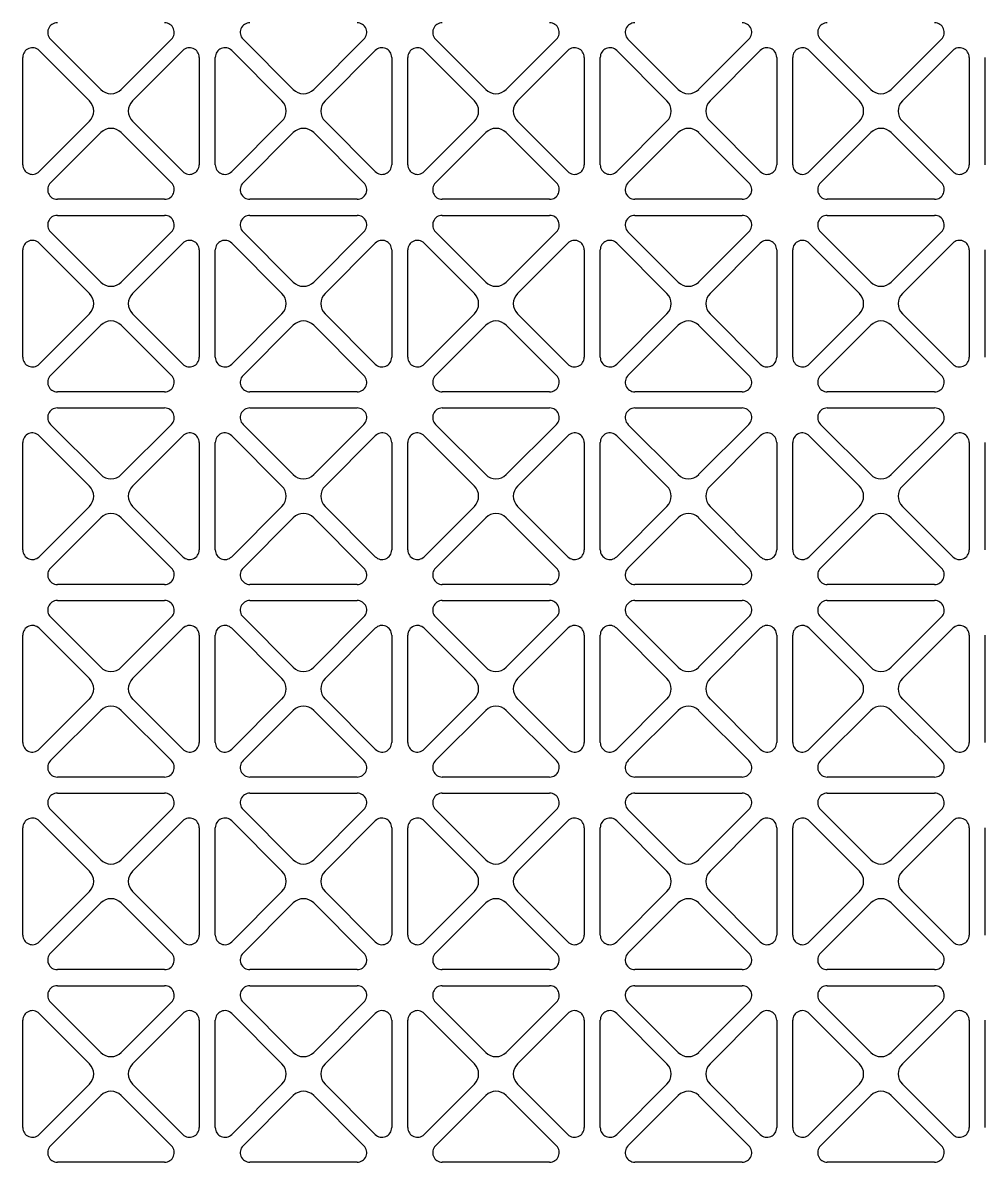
# Model space of a CAD drawing. Header units: millimetres. Extents: x 0 to 87554, y -20854 to 20404.
# Drawn here: x 49177.5 to 49297.5, y -3598.7 to -3456.7 of the extents above; entities that cross this region are included whole.
import ezdxf

# ---------------------------------------------------------------- set-up
doc = ezdxf.new("R2010")
doc.units = ezdxf.units.MM
doc.layers.get('0').update_dxf_attribs({"lineweight": 15})
doc.layers.add('WANGKONG_0', color=7, linetype='Continuous')

# ---------------------------------------------------------------- blocks, each defined once
blk = doc.blocks.new('e4tggg')
at = {"layer": 'WANGKONG_0', "color": 87, "linetype": 'Continuous'}
for p, q in [((40.04, 180.49), (33.77, 186.75)), ((48.85, 186.75), (42.58, 180.49)), ((64.04, 180.49), (57.77, 186.75)), ((72.85, 186.75), (66.58, 180.49)), ((88.04, 180.49), (81.77, 186.75)), ((96.85, 186.75), (90.58, 180.49)), ((112.04, 180.49), (105.77, 186.75)), ((120.85, 186.75), (114.58, 180.49)), ((136.04, 180.49), (129.77, 186.75)), ((144.85, 186.75), (138.58, 180.49)), ((32.36, 185.34), (38.62, 179.07)), ((44, 179.07), (50.26, 185.34)), ((56.36, 185.34), (62.62, 179.07)), ((68, 179.07), (74.26, 185.34)), ((80.36, 185.34), (86.62, 179.07)), ((92, 179.07), (98.26, 185.34)), ((104.36, 185.34), (110.62, 179.07)), ((116, 179.07), (122.26, 185.34)), ((128.36, 185.34), (134.62, 179.07)), ((140, 179.07), (146.26, 185.34)), ((30.31, 171.11), (30.31, 184.49)), ((52.31, 184.49), (52.31, 171.11)), ((54.31, 171.11), (54.31, 184.49)), ((76.31, 184.49), (76.31, 171.11)), ((78.31, 171.11), (78.31, 184.49)), ((100.31, 184.49), (100.31, 171.11)), ((102.31, 171.11), (102.31, 184.49)), ((124.31, 184.49), (124.31, 171.11)), ((126.31, 171.11), (126.31, 184.49)), ((148.31, 184.49), (148.31, 171.11)), ((150.31, 171.11), (150.31, 184.49)), ((38.62, 176.53), (32.36, 170.26)), ((50.26, 170.26), (44, 176.53)), ((62.62, 176.53), (56.36, 170.26)), ((74.26, 170.26), (68, 176.53)), ((86.62, 176.53), (80.36, 170.26)), ((98.26, 170.26), (92, 176.53)), ((110.62, 176.53), (104.36, 170.26)), ((122.26, 170.26), (116, 176.53)), ((134.62, 176.53), (128.36, 170.26)), ((146.26, 170.26), (140, 176.53)), ((33.77, 168.85), (40.04, 175.11)), ((42.58, 175.11), (48.85, 168.85)), ((57.77, 168.85), (64.04, 175.11)), ((66.58, 175.11), (72.85, 168.85)), ((81.77, 168.85), (88.04, 175.11)), ((90.58, 175.11), (96.85, 168.85)), ((105.77, 168.85), (112.04, 175.11)), ((114.58, 175.11), (120.85, 168.85)), ((129.77, 168.85), (136.04, 175.11)), ((138.58, 175.11), (144.85, 168.85)), ((48, 166.8), (34.62, 166.8)), ((72, 166.8), (58.62, 166.8)), ((96, 166.8), (82.62, 166.8)), ((120, 166.8), (106.62, 166.8)), ((144, 166.8), (130.62, 166.8)), ((34.62, 164.8), (48, 164.8)), ((58.62, 164.8), (72, 164.8)), ((82.62, 164.8), (96, 164.8)), ((106.62, 164.8), (120, 164.8)), ((130.62, 164.8), (144, 164.8)), ((40.04, 156.49), (33.77, 162.75)), ((48.85, 162.75), (42.58, 156.49)), ((64.04, 156.49), (57.77, 162.75)), ((72.85, 162.75), (66.58, 156.49)), ((88.04, 156.49), (81.77, 162.75)), ((96.85, 162.75), (90.58, 156.49)), ((112.04, 156.49), (105.77, 162.75)), ((120.85, 162.75), (114.58, 156.49)), ((136.04, 156.49), (129.77, 162.75)), ((144.85, 162.75), (138.58, 156.49)), ((30.31, 147.11), (30.31, 160.49)), ((32.36, 161.34), (38.62, 155.07)), ((44, 155.07), (50.26, 161.34)), ((52.31, 160.49), (52.31, 147.11)), ((54.31, 147.11), (54.31, 160.49)), ((56.36, 161.34), (62.62, 155.07)), ((68, 155.07), (74.26, 161.34)), ((76.31, 160.49), (76.31, 147.11)), ((78.31, 147.11), (78.31, 160.49)), ((80.36, 161.34), (86.62, 155.07)), ((92, 155.07), (98.26, 161.34)), ((100.31, 160.49), (100.31, 147.11)), ((102.31, 147.11), (102.31, 160.49)), ((104.36, 161.34), (110.62, 155.07)), ((116, 155.07), (122.26, 161.34)), ((124.31, 160.49), (124.31, 147.11)), ((126.31, 147.11), (126.31, 160.49)), ((128.36, 161.34), (134.62, 155.07)), ((140, 155.07), (146.26, 161.34)), ((148.31, 160.49), (148.31, 147.11)), ((150.31, 147.11), (150.31, 160.49)), ((38.62, 152.53), (32.36, 146.26)), ((50.26, 146.26), (44, 152.53)), ((62.62, 152.53), (56.36, 146.26)), ((74.26, 146.26), (68, 152.53)), ((86.62, 152.53), (80.36, 146.26)), ((98.26, 146.26), (92, 152.53)), ((110.62, 152.53), (104.36, 146.26)), ((122.26, 146.26), (116, 152.53)), ((134.62, 152.53), (128.36, 146.26)), ((146.26, 146.26), (140, 152.53)), ((33.77, 144.85), (40.04, 151.11)), ((42.58, 151.11), (48.85, 144.85)), ((57.77, 144.85), (64.04, 151.11)), ((66.58, 151.11), (72.85, 144.85)), ((81.77, 144.85), (88.04, 151.11)), ((90.58, 151.11), (96.85, 144.85)), ((105.77, 144.85), (112.04, 151.11)), ((114.58, 151.11), (120.85, 144.85)), ((129.77, 144.85), (136.04, 151.11)), ((138.58, 151.11), (144.85, 144.85)), ((48, 142.8), (34.62, 142.8)), ((72, 142.8), (58.62, 142.8)), ((96, 142.8), (82.62, 142.8)), ((120, 142.8), (106.62, 142.8)), ((144, 142.8), (130.62, 142.8)), ((34.62, 140.8), (48, 140.8)), ((58.62, 140.8), (72, 140.8)), ((82.62, 140.8), (96, 140.8)), ((106.62, 140.8), (120, 140.8)), ((130.62, 140.8), (144, 140.8)), ((40.04, 132.49), (33.77, 138.75)), ((48.85, 138.75), (42.58, 132.49)), ((64.04, 132.49), (57.77, 138.75)), ((72.85, 138.75), (66.58, 132.49)), ((88.04, 132.49), (81.77, 138.75)), ((96.85, 138.75), (90.58, 132.49)), ((112.04, 132.49), (105.77, 138.75)), ((120.85, 138.75), (114.58, 132.49)), ((136.04, 132.49), (129.77, 138.75)), ((144.85, 138.75), (138.58, 132.49)), ((30.31, 123.11), (30.31, 136.49)), ((32.36, 137.34), (38.62, 131.07)), ((44, 131.07), (50.26, 137.34)), ((52.31, 136.49), (52.31, 123.11)), ((54.31, 123.11), (54.31, 136.49)), ((56.36, 137.34), (62.62, 131.07)), ((68, 131.07), (74.26, 137.34)), ((76.31, 136.49), (76.31, 123.11)), ((78.31, 123.11), (78.31, 136.49)), ((80.36, 137.34), (86.62, 131.07)), ((92, 131.07), (98.26, 137.34)), ((100.31, 136.49), (100.31, 123.11)), ((102.31, 123.11), (102.31, 136.49)), ((104.36, 137.34), (110.62, 131.07)), ((116, 131.07), (122.26, 137.34)), ((124.31, 136.49), (124.31, 123.11)), ((126.31, 123.11), (126.31, 136.49)), ((128.36, 137.34), (134.62, 131.07)), ((140, 131.07), (146.26, 137.34)), ((148.31, 136.49), (148.31, 123.11)), ((150.31, 123.11), (150.31, 136.49)), ((38.62, 128.53), (32.36, 122.26)), ((50.26, 122.26), (44, 128.53)), ((62.62, 128.53), (56.36, 122.26)), ((74.26, 122.26), (68, 128.53)), ((86.62, 128.53), (80.36, 122.26)), ((98.26, 122.26), (92, 128.53)), ((110.62, 128.53), (104.36, 122.26)), ((122.26, 122.26), (116, 128.53)), ((134.62, 128.53), (128.36, 122.26)), ((146.26, 122.26), (140, 128.53)), ((33.77, 120.85), (40.04, 127.11)), ((42.58, 127.11), (48.85, 120.85)), ((57.77, 120.85), (64.04, 127.11)), ((66.58, 127.11), (72.85, 120.85)), ((81.77, 120.85), (88.04, 127.11)), ((90.58, 127.11), (96.85, 120.85)), ((105.77, 120.85), (112.04, 127.11)), ((114.58, 127.11), (120.85, 120.85)), ((129.77, 120.85), (136.04, 127.11)), ((138.58, 127.11), (144.85, 120.85)), ((48, 118.8), (34.62, 118.8)), ((72, 118.8), (58.62, 118.8)), ((96, 118.8), (82.62, 118.8)), ((120, 118.8), (106.62, 118.8)), ((144, 118.8), (130.62, 118.8)), ((34.62, 116.8), (48, 116.8)), ((58.62, 116.8), (72, 116.8)), ((82.62, 116.8), (96, 116.8)), ((106.62, 116.8), (120, 116.8)), ((130.62, 116.8), (144, 116.8)), ((40.04, 108.49), (33.77, 114.75)), ((48.85, 114.75), (42.58, 108.49)), ((64.04, 108.49), (57.77, 114.75)), ((72.85, 114.75), (66.58, 108.49)), ((88.04, 108.49), (81.77, 114.75)), ((96.85, 114.75), (90.58, 108.49)), ((112.04, 108.49), (105.77, 114.75)), ((120.85, 114.75), (114.58, 108.49)), ((136.04, 108.49), (129.77, 114.75)), ((144.85, 114.75), (138.58, 108.49)), ((30.31, 99.11), (30.31, 112.49)), ((32.36, 113.34), (38.62, 107.07)), ((44, 107.07), (50.26, 113.34)), ((52.31, 112.49), (52.31, 99.11)), ((54.31, 99.11), (54.31, 112.49)), ((56.36, 113.34), (62.62, 107.07)), ((68, 107.07), (74.26, 113.34)), ((76.31, 112.49), (76.31, 99.11)), ((78.31, 99.11), (78.31, 112.49)), ((80.36, 113.34), (86.62, 107.07)), ((92, 107.07), (98.26, 113.34)), ((100.31, 112.49), (100.31, 99.11)), ((102.31, 99.11), (102.31, 112.49)), ((104.36, 113.34), (110.62, 107.07)), ((116, 107.07), (122.26, 113.34)), ((124.31, 112.49), (124.31, 99.11)), ((126.31, 99.11), (126.31, 112.49)), ((128.36, 113.34), (134.62, 107.07)), ((140, 107.07), (146.26, 113.34)), ((148.31, 112.49), (148.31, 99.11)), ((150.31, 99.11), (150.31, 112.49)), ((38.62, 104.53), (32.36, 98.26)), ((50.26, 98.26), (44, 104.53)), ((62.62, 104.53), (56.36, 98.26)), ((74.26, 98.26), (68, 104.53)), ((86.62, 104.53), (80.36, 98.26)), ((98.26, 98.26), (92, 104.53)), ((110.62, 104.53), (104.36, 98.26)), ((122.26, 98.26), (116, 104.53)), ((134.62, 104.53), (128.36, 98.26)), ((146.26, 98.26), (140, 104.53)), ((33.77, 96.85), (40.04, 103.11)), ((42.58, 103.11), (48.85, 96.85)), ((57.77, 96.85), (64.04, 103.11)), ((66.58, 103.11), (72.85, 96.85)), ((81.77, 96.85), (88.04, 103.11)), ((90.58, 103.11), (96.85, 96.85)), ((105.77, 96.85), (112.04, 103.11)), ((114.58, 103.11), (120.85, 96.85)), ((129.77, 96.85), (136.04, 103.11)), ((138.58, 103.11), (144.85, 96.85)), ((48, 94.8), (34.62, 94.8)), ((72, 94.8), (58.62, 94.8)), ((96, 94.8), (82.62, 94.8)), ((120, 94.8), (106.62, 94.8)), ((144, 94.8), (130.62, 94.8)), ((34.62, 92.8), (48, 92.8)), ((58.62, 92.8), (72, 92.8)), ((82.62, 92.8), (96, 92.8)), ((106.62, 92.8), (120, 92.8)), ((130.62, 92.8), (144, 92.8)), ((40.04, 84.49), (33.77, 90.75)), ((48.85, 90.75), (42.58, 84.49)), ((64.04, 84.49), (57.77, 90.75)), ((72.85, 90.75), (66.58, 84.49)), ((88.04, 84.49), (81.77, 90.75)), ((96.85, 90.75), (90.58, 84.49)), ((112.04, 84.49), (105.77, 90.75)), ((120.85, 90.75), (114.58, 84.49)), ((136.04, 84.49), (129.77, 90.75)), ((144.85, 90.75), (138.58, 84.49)), ((30.31, 75.11), (30.31, 88.49)), ((32.36, 89.34), (38.62, 83.07)), ((44, 83.07), (50.26, 89.34)), ((52.31, 88.49), (52.31, 75.11)), ((54.31, 75.11), (54.31, 88.49)), ((56.36, 89.34), (62.62, 83.07)), ((68, 83.07), (74.26, 89.34)), ((76.31, 88.49), (76.31, 75.11)), ((78.31, 75.11), (78.31, 88.49)), ((80.36, 89.34), (86.62, 83.07)), ((92, 83.07), (98.26, 89.34)), ((100.31, 88.49), (100.31, 75.11)), ((102.31, 75.11), (102.31, 88.49)), ((104.36, 89.34), (110.62, 83.07)), ((116, 83.07), (122.26, 89.34)), ((124.31, 88.49), (124.31, 75.11)), ((126.31, 75.11), (126.31, 88.49)), ((128.36, 89.34), (134.62, 83.07)), ((140, 83.07), (146.26, 89.34)), ((148.31, 88.49), (148.31, 75.11)), ((150.31, 75.11), (150.31, 88.49)), ((38.62, 80.53), (32.36, 74.26)), ((50.26, 74.26), (44, 80.53)), ((62.62, 80.53), (56.36, 74.26)), ((74.26, 74.26), (68, 80.53)), ((86.62, 80.53), (80.36, 74.26)), ((98.26, 74.26), (92, 80.53)), ((110.62, 80.53), (104.36, 74.26)), ((122.26, 74.26), (116, 80.53)), ((134.62, 80.53), (128.36, 74.26)), ((146.26, 74.26), (140, 80.53)), ((33.77, 72.85), (40.04, 79.11)), ((42.58, 79.11), (48.85, 72.85)), ((57.77, 72.85), (64.04, 79.11)), ((66.58, 79.11), (72.85, 72.85)), ((81.77, 72.85), (88.04, 79.11)), ((90.58, 79.11), (96.85, 72.85)), ((105.77, 72.85), (112.04, 79.11)), ((114.58, 79.11), (120.85, 72.85)), ((129.77, 72.85), (136.04, 79.11)), ((138.58, 79.11), (144.85, 72.85)), ((48, 70.8), (34.62, 70.8)), ((72, 70.8), (58.62, 70.8)), ((96, 70.8), (82.62, 70.8)), ((120, 70.8), (106.62, 70.8)), ((144, 70.8), (130.62, 70.8)), ((34.62, 68.8), (48, 68.8)), ((58.62, 68.8), (72, 68.8)), ((82.62, 68.8), (96, 68.8)), ((106.62, 68.8), (120, 68.8)), ((130.62, 68.8), (144, 68.8)), ((40.04, 60.49), (33.77, 66.75)), ((48.85, 66.75), (42.58, 60.49)), ((64.04, 60.49), (57.77, 66.75)), ((72.85, 66.75), (66.58, 60.49)), ((88.04, 60.49), (81.77, 66.75)), ((96.85, 66.75), (90.58, 60.49)), ((112.04, 60.49), (105.77, 66.75)), ((120.85, 66.75), (114.58, 60.49)), ((136.04, 60.49), (129.77, 66.75)), ((144.85, 66.75), (138.58, 60.49)), ((32.36, 65.34), (38.62, 59.07)), ((44, 59.07), (50.26, 65.34)), ((56.36, 65.34), (62.62, 59.07)), ((68, 59.07), (74.26, 65.34)), ((80.36, 65.34), (86.62, 59.07)), ((92, 59.07), (98.26, 65.34)), ((104.36, 65.34), (110.62, 59.07)), ((116, 59.07), (122.26, 65.34)), ((128.36, 65.34), (134.62, 59.07)), ((140, 59.07), (146.26, 65.34)), ((30.31, 51.11), (30.31, 64.49)), ((52.31, 64.49), (52.31, 51.11)), ((54.31, 51.11), (54.31, 64.49)), ((76.31, 64.49), (76.31, 51.11)), ((78.31, 51.11), (78.31, 64.49)), ((100.31, 64.49), (100.31, 51.11)), ((102.31, 51.11), (102.31, 64.49)), ((124.31, 64.49), (124.31, 51.11)), ((126.31, 51.11), (126.31, 64.49)), ((148.31, 64.49), (148.31, 51.11)), ((150.31, 51.11), (150.31, 64.49)), ((38.62, 56.53), (32.36, 50.26)), ((50.26, 50.26), (44, 56.53)), ((62.62, 56.53), (56.36, 50.26)), ((74.26, 50.26), (68, 56.53)), ((86.62, 56.53), (80.36, 50.26)), ((98.26, 50.26), (92, 56.53)), ((110.62, 56.53), (104.36, 50.26)), ((122.26, 50.26), (116, 56.53)), ((134.62, 56.53), (128.36, 50.26)), ((146.26, 50.26), (140, 56.53)), ((33.77, 48.85), (40.04, 55.11)), ((42.58, 55.11), (48.85, 48.85)), ((57.77, 48.85), (64.04, 55.11)), ((66.58, 55.11), (72.85, 48.85)), ((81.77, 48.85), (88.04, 55.11)), ((90.58, 55.11), (96.85, 48.85)), ((105.77, 48.85), (112.04, 55.11)), ((114.58, 55.11), (120.85, 48.85)), ((129.77, 48.85), (136.04, 55.11)), ((138.58, 55.11), (144.85, 48.85)), ((48, 46.8), (34.62, 46.8)), ((72, 46.8), (58.62, 46.8)), ((96, 46.8), (82.62, 46.8)), ((120, 46.8), (106.62, 46.8)), ((144, 46.8), (130.62, 46.8))]:
    blk.add_line(p, q, dxfattribs=at)
for centre, radius, start, end in [((34.62, 187.6), 1.2, 90, 225), ((48, 187.6), 1.2, 315, 90), ((58.62, 187.6), 1.2, 90, 225), ((72, 187.6), 1.2, 315, 90), ((82.62, 187.6), 1.2, 90, 225), ((96, 187.6), 1.2, 315, 90), ((106.62, 187.6), 1.2, 90, 225), ((120, 187.6), 1.2, 315, 90), ((130.62, 187.6), 1.2, 90, 225), ((144, 187.6), 1.2, 315, 90), ((31.51, 184.49), 1.2, 45, 180), ((51.11, 184.49), 1.2, 0, 135), ((55.51, 184.49), 1.2, 45, 180), ((75.11, 184.49), 1.2, 0, 135), ((79.51, 184.49), 1.2, 45, 180), ((99.11, 184.49), 1.2, 0, 135), ((103.51, 184.49), 1.2, 45, 180), ((123.11, 184.49), 1.2, 0, 135), ((127.51, 184.49), 1.2, 45, 180), ((147.11, 184.49), 1.2, 0, 135), ((41.31, 181.76), 1.8, 225, 315), ((65.31, 181.76), 1.8, 225, 315), ((89.31, 181.76), 1.8, 225, 315), ((113.31, 181.76), 1.8, 225, 315), ((137.31, 181.76), 1.8, 225, 315), ((37.35, 177.8), 1.8, 315, 45), ((45.27, 177.8), 1.8, 135, 225), ((61.35, 177.8), 1.8, 315, 45), ((69.27, 177.8), 1.8, 135, 225), ((85.35, 177.8), 1.8, 315, 45), ((93.27, 177.8), 1.8, 135, 225), ((109.35, 177.8), 1.8, 315, 45), ((117.27, 177.8), 1.8, 135, 225), ((133.35, 177.8), 1.8, 315, 45), ((141.27, 177.8), 1.8, 135, 225), ((41.31, 173.84), 1.8, 45, 135), ((65.31, 173.84), 1.8, 45, 135), ((89.31, 173.84), 1.8, 45, 135), ((113.31, 173.84), 1.8, 45, 135), ((137.31, 173.84), 1.8, 45, 135), ((31.51, 171.11), 1.2, 180, 315), ((51.11, 171.11), 1.2, 225, 0), ((55.51, 171.11), 1.2, 180, 315), ((75.11, 171.11), 1.2, 225, 0), ((79.51, 171.11), 1.2, 180, 315), ((99.11, 171.11), 1.2, 225, 0), ((103.51, 171.11), 1.2, 180, 315), ((123.11, 171.11), 1.2, 225, 0), ((127.51, 171.11), 1.2, 180, 315), ((147.11, 171.11), 1.2, 225, 0), ((34.62, 168), 1.2, 135, 270), ((48, 168), 1.2, 270, 45), ((58.62, 168), 1.2, 135, 270), ((72, 168), 1.2, 270, 45), ((82.62, 168), 1.2, 135, 270), ((96, 168), 1.2, 270, 45), ((106.62, 168), 1.2, 135, 270), ((120, 168), 1.2, 270, 45), ((130.62, 168), 1.2, 135, 270), ((144, 168), 1.2, 270, 45), ((34.62, 163.6), 1.2, 90, 225), ((48, 163.6), 1.2, 315, 90), ((58.62, 163.6), 1.2, 90, 225), ((72, 163.6), 1.2, 315, 90), ((82.62, 163.6), 1.2, 90, 225), ((96, 163.6), 1.2, 315, 90), ((106.62, 163.6), 1.2, 90, 225), ((120, 163.6), 1.2, 315, 90), ((130.62, 163.6), 1.2, 90, 225), ((144, 163.6), 1.2, 315, 90), ((31.51, 160.49), 1.2, 45, 180), ((51.11, 160.49), 1.2, 0, 135), ((55.51, 160.49), 1.2, 45, 180), ((75.11, 160.49), 1.2, 0, 135), ((79.51, 160.49), 1.2, 45, 180), ((99.11, 160.49), 1.2, 0, 135), ((103.51, 160.49), 1.2, 45, 180), ((123.11, 160.49), 1.2, 0, 135), ((127.51, 160.49), 1.2, 45, 180), ((147.11, 160.49), 1.2, 0, 135), ((41.31, 157.76), 1.8, 225, 315), ((65.31, 157.76), 1.8, 225, 315), ((89.31, 157.76), 1.8, 225, 315), ((113.31, 157.76), 1.8, 225, 315), ((137.31, 157.76), 1.8, 225, 315), ((37.35, 153.8), 1.8, 315, 45), ((45.27, 153.8), 1.8, 135, 225), ((61.35, 153.8), 1.8, 315, 45), ((69.27, 153.8), 1.8, 135, 225), ((85.35, 153.8), 1.8, 315, 45), ((93.27, 153.8), 1.8, 135, 225), ((109.35, 153.8), 1.8, 315, 45), ((117.27, 153.8), 1.8, 135, 225), ((133.35, 153.8), 1.8, 315, 45), ((141.27, 153.8), 1.8, 135, 225), ((41.31, 149.84), 1.8, 45, 135), ((65.31, 149.84), 1.8, 45, 135), ((89.31, 149.84), 1.8, 45, 135), ((113.31, 149.84), 1.8, 45, 135), ((137.31, 149.84), 1.8, 45, 135), ((31.51, 147.11), 1.2, 180, 315), ((51.11, 147.11), 1.2, 225, 0), ((55.51, 147.11), 1.2, 180, 315), ((75.11, 147.11), 1.2, 225, 0), ((79.51, 147.11), 1.2, 180, 315), ((99.11, 147.11), 1.2, 225, 0), ((103.51, 147.11), 1.2, 180, 315), ((123.11, 147.11), 1.2, 225, 0), ((127.51, 147.11), 1.2, 180, 315), ((147.11, 147.11), 1.2, 225, 0), ((34.62, 144), 1.2, 135, 270), ((48, 144), 1.2, 270, 45), ((58.62, 144), 1.2, 135, 270), ((72, 144), 1.2, 270, 45), ((82.62, 144), 1.2, 135, 270), ((96, 144), 1.2, 270, 45), ((106.62, 144), 1.2, 135, 270), ((120, 144), 1.2, 270, 45), ((130.62, 144), 1.2, 135, 270), ((144, 144), 1.2, 270, 45), ((34.62, 139.6), 1.2, 90, 225), ((48, 139.6), 1.2, 315, 90), ((58.62, 139.6), 1.2, 90, 225), ((72, 139.6), 1.2, 315, 90), ((82.62, 139.6), 1.2, 90, 225), ((96, 139.6), 1.2, 315, 90), ((106.62, 139.6), 1.2, 90, 225), ((120, 139.6), 1.2, 315, 90), ((130.62, 139.6), 1.2, 90, 225), ((144, 139.6), 1.2, 315, 90), ((31.51, 136.49), 1.2, 45, 180), ((51.11, 136.49), 1.2, 0, 135), ((55.51, 136.49), 1.2, 45, 180), ((75.11, 136.49), 1.2, 0, 135), ((79.51, 136.49), 1.2, 45, 180), ((99.11, 136.49), 1.2, 0, 135), ((103.51, 136.49), 1.2, 45, 180), ((123.11, 136.49), 1.2, 0, 135), ((127.51, 136.49), 1.2, 45, 180), ((147.11, 136.49), 1.2, 0, 135), ((41.31, 133.76), 1.8, 225, 315), ((65.31, 133.76), 1.8, 225, 315), ((89.31, 133.76), 1.8, 225, 315), ((113.31, 133.76), 1.8, 225, 315), ((137.31, 133.76), 1.8, 225, 315), ((37.35, 129.8), 1.8, 315, 45), ((45.27, 129.8), 1.8, 135, 225), ((61.35, 129.8), 1.8, 315, 45), ((69.27, 129.8), 1.8, 135, 225), ((85.35, 129.8), 1.8, 315, 45), ((93.27, 129.8), 1.8, 135, 225), ((109.35, 129.8), 1.8, 315, 45), ((117.27, 129.8), 1.8, 135, 225), ((133.35, 129.8), 1.8, 315, 45), ((141.27, 129.8), 1.8, 135, 225), ((41.31, 125.84), 1.8, 45, 135), ((65.31, 125.84), 1.8, 45, 135), ((89.31, 125.84), 1.8, 45, 135), ((113.31, 125.84), 1.8, 45, 135), ((137.31, 125.84), 1.8, 45, 135), ((31.51, 123.11), 1.2, 180, 315), ((51.11, 123.11), 1.2, 225, 0), ((55.51, 123.11), 1.2, 180, 315), ((75.11, 123.11), 1.2, 225, 0), ((79.51, 123.11), 1.2, 180, 315), ((99.11, 123.11), 1.2, 225, 0), ((103.51, 123.11), 1.2, 180, 315), ((123.11, 123.11), 1.2, 225, 0), ((127.51, 123.11), 1.2, 180, 315), ((147.11, 123.11), 1.2, 225, 0), ((34.62, 120), 1.2, 135, 270), ((48, 120), 1.2, 270, 45), ((58.62, 120), 1.2, 135, 270), ((72, 120), 1.2, 270, 45), ((82.62, 120), 1.2, 135, 270), ((96, 120), 1.2, 270, 45), ((106.62, 120), 1.2, 135, 270), ((120, 120), 1.2, 270, 45), ((130.62, 120), 1.2, 135, 270), ((144, 120), 1.2, 270, 45), ((34.62, 115.6), 1.2, 90, 225), ((48, 115.6), 1.2, 315, 90), ((58.62, 115.6), 1.2, 90, 225), ((72, 115.6), 1.2, 315, 90), ((82.62, 115.6), 1.2, 90, 225), ((96, 115.6), 1.2, 315, 90), ((106.62, 115.6), 1.2, 90, 225), ((120, 115.6), 1.2, 315, 90), ((130.62, 115.6), 1.2, 90, 225), ((144, 115.6), 1.2, 315, 90), ((31.51, 112.49), 1.2, 45, 180), ((51.11, 112.49), 1.2, 0, 135), ((55.51, 112.49), 1.2, 45, 180), ((75.11, 112.49), 1.2, 0, 135), ((79.51, 112.49), 1.2, 45, 180), ((99.11, 112.49), 1.2, 0, 135), ((103.51, 112.49), 1.2, 45, 180), ((123.11, 112.49), 1.2, 0, 135), ((127.51, 112.49), 1.2, 45, 180), ((147.11, 112.49), 1.2, 0, 135), ((41.31, 109.76), 1.8, 225, 315), ((65.31, 109.76), 1.8, 225, 315), ((89.31, 109.76), 1.8, 225, 315), ((113.31, 109.76), 1.8, 225, 315), ((137.31, 109.76), 1.8, 225, 315), ((37.35, 105.8), 1.8, 315, 45), ((45.27, 105.8), 1.8, 135, 225), ((61.35, 105.8), 1.8, 315, 45), ((69.27, 105.8), 1.8, 135, 225), ((85.35, 105.8), 1.8, 315, 45), ((93.27, 105.8), 1.8, 135, 225), ((109.35, 105.8), 1.8, 315, 45), ((117.27, 105.8), 1.8, 135, 225), ((133.35, 105.8), 1.8, 315, 45), ((141.27, 105.8), 1.8, 135, 225), ((41.31, 101.84), 1.8, 45, 135), ((65.31, 101.84), 1.8, 45, 135), ((89.31, 101.84), 1.8, 45, 135), ((113.31, 101.84), 1.8, 45, 135), ((137.31, 101.84), 1.8, 45, 135), ((31.51, 99.11), 1.2, 180, 315), ((51.11, 99.11), 1.2, 225, 0), ((55.51, 99.11), 1.2, 180, 315), ((75.11, 99.11), 1.2, 225, 0), ((79.51, 99.11), 1.2, 180, 315), ((99.11, 99.11), 1.2, 225, 0), ((103.51, 99.11), 1.2, 180, 315), ((123.11, 99.11), 1.2, 225, 0), ((127.51, 99.11), 1.2, 180, 315), ((147.11, 99.11), 1.2, 225, 0), ((34.62, 96), 1.2, 135, 270), ((48, 96), 1.2, 270, 45), ((58.62, 96), 1.2, 135, 270), ((72, 96), 1.2, 270, 45), ((82.62, 96), 1.2, 135, 270), ((96, 96), 1.2, 270, 45), ((106.62, 96), 1.2, 135, 270), ((120, 96), 1.2, 270, 45), ((130.62, 96), 1.2, 135, 270), ((144, 96), 1.2, 270, 45), ((34.62, 91.6), 1.2, 90, 225), ((48, 91.6), 1.2, 315, 90), ((58.62, 91.6), 1.2, 90, 225), ((72, 91.6), 1.2, 315, 90), ((82.62, 91.6), 1.2, 90, 225), ((96, 91.6), 1.2, 315, 90), ((106.62, 91.6), 1.2, 90, 225), ((120, 91.6), 1.2, 315, 90), ((130.62, 91.6), 1.2, 90, 225), ((144, 91.6), 1.2, 315, 90), ((31.51, 88.49), 1.2, 45, 180), ((51.11, 88.49), 1.2, 0, 135), ((55.51, 88.49), 1.2, 45, 180), ((75.11, 88.49), 1.2, 0, 135), ((79.51, 88.49), 1.2, 45, 180), ((99.11, 88.49), 1.2, 0, 135), ((103.51, 88.49), 1.2, 45, 180), ((123.11, 88.49), 1.2, 0, 135), ((127.51, 88.49), 1.2, 45, 180), ((147.11, 88.49), 1.2, 0, 135), ((41.31, 85.76), 1.8, 225, 315), ((65.31, 85.76), 1.8, 225, 315), ((89.31, 85.76), 1.8, 225, 315), ((113.31, 85.76), 1.8, 225, 315), ((137.31, 85.76), 1.8, 225, 315), ((37.35, 81.8), 1.8, 315, 45), ((45.27, 81.8), 1.8, 135, 225), ((61.35, 81.8), 1.8, 315, 45), ((69.27, 81.8), 1.8, 135, 225), ((85.35, 81.8), 1.8, 315, 45), ((93.27, 81.8), 1.8, 135, 225), ((109.35, 81.8), 1.8, 315, 45), ((117.27, 81.8), 1.8, 135, 225), ((133.35, 81.8), 1.8, 315, 45), ((141.27, 81.8), 1.8, 135, 225), ((41.31, 77.84), 1.8, 45, 135), ((65.31, 77.84), 1.8, 45, 135), ((89.31, 77.84), 1.8, 45, 135), ((113.31, 77.84), 1.8, 45, 135), ((137.31, 77.84), 1.8, 45, 135), ((31.51, 75.11), 1.2, 180, 315), ((51.11, 75.11), 1.2, 225, 0), ((55.51, 75.11), 1.2, 180, 315), ((75.11, 75.11), 1.2, 225, 0), ((79.51, 75.11), 1.2, 180, 315), ((99.11, 75.11), 1.2, 225, 0), ((103.51, 75.11), 1.2, 180, 315), ((123.11, 75.11), 1.2, 225, 0), ((127.51, 75.11), 1.2, 180, 315), ((147.11, 75.11), 1.2, 225, 0), ((34.62, 72), 1.2, 135, 270), ((48, 72), 1.2, 270, 45), ((58.62, 72), 1.2, 135, 270), ((72, 72), 1.2, 270, 45), ((82.62, 72), 1.2, 135, 270), ((96, 72), 1.2, 270, 45), ((106.62, 72), 1.2, 135, 270), ((120, 72), 1.2, 270, 45), ((130.62, 72), 1.2, 135, 270), ((144, 72), 1.2, 270, 45), ((34.62, 67.6), 1.2, 90, 225), ((48, 67.6), 1.2, 315, 90), ((58.62, 67.6), 1.2, 90, 225), ((72, 67.6), 1.2, 315, 90), ((82.62, 67.6), 1.2, 90, 225), ((96, 67.6), 1.2, 315, 90), ((106.62, 67.6), 1.2, 90, 225), ((120, 67.6), 1.2, 315, 90), ((130.62, 67.6), 1.2, 90, 225), ((144, 67.6), 1.2, 315, 90), ((31.51, 64.49), 1.2, 45, 180), ((51.11, 64.49), 1.2, 0, 135), ((55.51, 64.49), 1.2, 45, 180), ((75.11, 64.49), 1.2, 0, 135), ((79.51, 64.49), 1.2, 45, 180), ((99.11, 64.49), 1.2, 0, 135), ((103.51, 64.49), 1.2, 45, 180), ((123.11, 64.49), 1.2, 0, 135), ((127.51, 64.49), 1.2, 45, 180), ((147.11, 64.49), 1.2, 0, 135), ((41.31, 61.76), 1.8, 225, 315), ((65.31, 61.76), 1.8, 225, 315), ((89.31, 61.76), 1.8, 225, 315), ((113.31, 61.76), 1.8, 225, 315), ((137.31, 61.76), 1.8, 225, 315), ((37.35, 57.8), 1.8, 315, 45), ((45.27, 57.8), 1.8, 135, 225), ((61.35, 57.8), 1.8, 315, 45), ((69.27, 57.8), 1.8, 135, 225), ((85.35, 57.8), 1.8, 315, 45), ((93.27, 57.8), 1.8, 135, 225), ((109.35, 57.8), 1.8, 315, 45), ((117.27, 57.8), 1.8, 135, 225), ((133.35, 57.8), 1.8, 315, 45), ((141.27, 57.8), 1.8, 135, 225), ((41.31, 53.84), 1.8, 45, 135), ((65.31, 53.84), 1.8, 45, 135), ((89.31, 53.84), 1.8, 45, 135), ((113.31, 53.84), 1.8, 45, 135), ((137.31, 53.84), 1.8, 45, 135), ((31.51, 51.11), 1.2, 180, 315), ((51.11, 51.11), 1.2, 225, 0), ((55.51, 51.11), 1.2, 180, 315), ((75.11, 51.11), 1.2, 225, 0), ((79.51, 51.11), 1.2, 180, 315), ((99.11, 51.11), 1.2, 225, 0), ((103.51, 51.11), 1.2, 180, 315), ((123.11, 51.11), 1.2, 225, 0), ((127.51, 51.11), 1.2, 180, 315), ((147.11, 51.11), 1.2, 225, 0), ((34.62, 48), 1.2, 135, 270), ((48, 48), 1.2, 270, 45), ((58.62, 48), 1.2, 135, 270), ((72, 48), 1.2, 270, 45), ((82.62, 48), 1.2, 135, 270), ((96, 48), 1.2, 270, 45), ((106.62, 48), 1.2, 135, 270), ((120, 48), 1.2, 270, 45), ((130.62, 48), 1.2, 135, 270), ((144, 48), 1.2, 270, 45)]:
    blk.add_arc(centre, radius, start, end, dxfattribs=at)

msp = doc.modelspace()

# ---------------------------------------------------------------- block references
at = {"lineweight": -3}
msp.add_blockref('e4tggg', (49147.147, -3645.479, 19235.731), dxfattribs=at)

doc.saveas('drawing.dxf')
